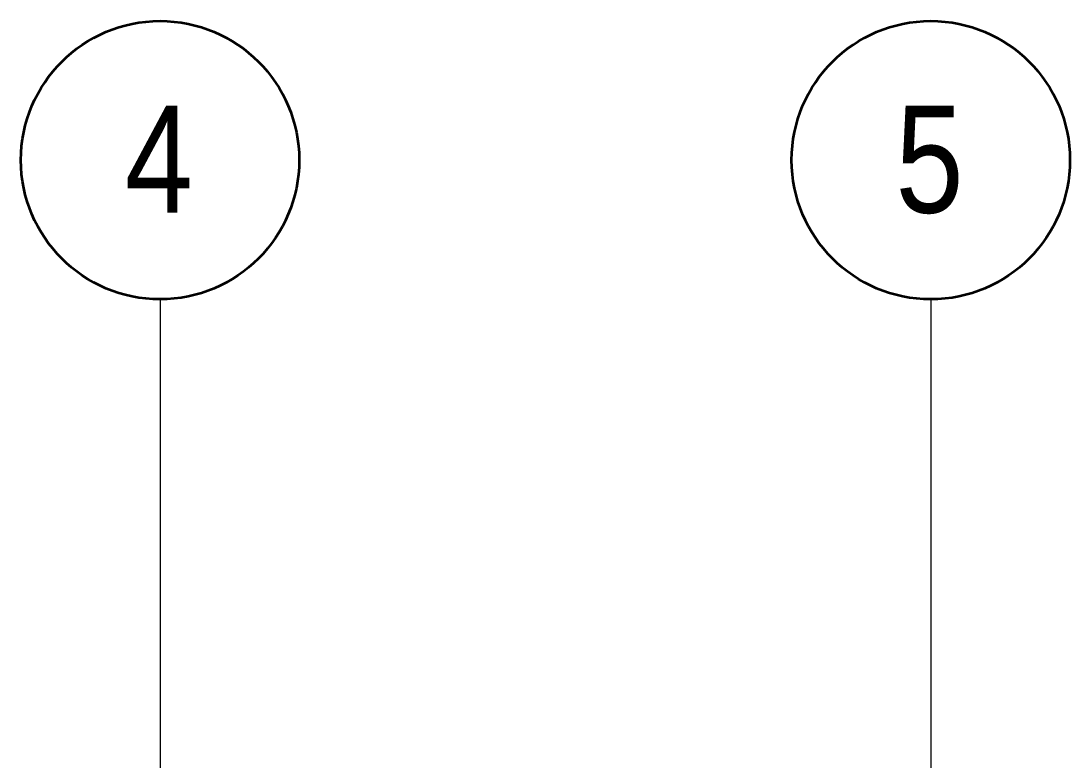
# Model space of a CAD drawing. Header units: millimetres. Extents: x 1606 to 301010, y -5142 to 244250.
# Drawn here: x 83058 to 95308, y 235619 to 244250 of the extents above; entities that cross this region are included whole.
import ezdxf

# ---------------------------------------------------------------- set-up
doc = ezdxf.new("R2010")
doc.units = ezdxf.units.MM
doc.linetypes.add('_SGE_Grid Line', pattern=[16250, 15000, -625, 0, -625])
for name, color, linetype, lineweight in [('S-GRID-1', 1, '_SGE_Grid Line', 13), ('S-GRID-IDEN', 1, 'Continuous', 35), ('S-GRID-IDEN-1', 1, 'Continuous', 50)]:
    doc.layers.add(name, color=color, linetype=linetype, lineweight=lineweight)
doc.styles.add('Arial Narrow_2', font='ARIALN.TTF', dxfattribs={"height": 1250})

# ---------------------------------------------------------------- blocks, each defined once
blk = doc.blocks.new('Grid - 1_Project Grid-1992125-WAREHOUSE SLAB PLAN')
at = {"layer": 'S-GRID-IDEN'}
blk.add_circle((0, 0), 6.5, dxfattribs=at)

msp = doc.modelspace()

# ---------------------------------------------------------------- linework, layer by layer
at = {"layer": 'S-GRID-1'}
for p, q in [((84683, 241000), (84683, 121161)), ((93683, 241000), (93683, 121161))]:
    msp.add_line(p, q, dxfattribs=at)

# ---------------------------------------------------------------- block references
at = {"layer": 'S-GRID-IDEN', "xscale": 249.9999999999999, "yscale": 249.9999999999999, "zscale": 249.9999999999999, "rotation": 180}
for p in [(84683, 242625), (93683, 242625)]:
    msp.add_blockref('Grid - 1_Project Grid-1992125-WAREHOUSE SLAB PLAN', p, dxfattribs=at)

# ---------------------------------------------------------------- texts
at = {"layer": 'S-GRID-IDEN-1', "char_height": 1250, "width": 982.07, "attachment_point": 1, "style": 'Arial Narrow_2'}
for s, insert in [('4', (84270, 243261)), ('5', (93270, 243261))]:
    msp.add_mtext(s, dxfattribs=dict(at, insert=insert))

doc.saveas('drawing.dxf')
